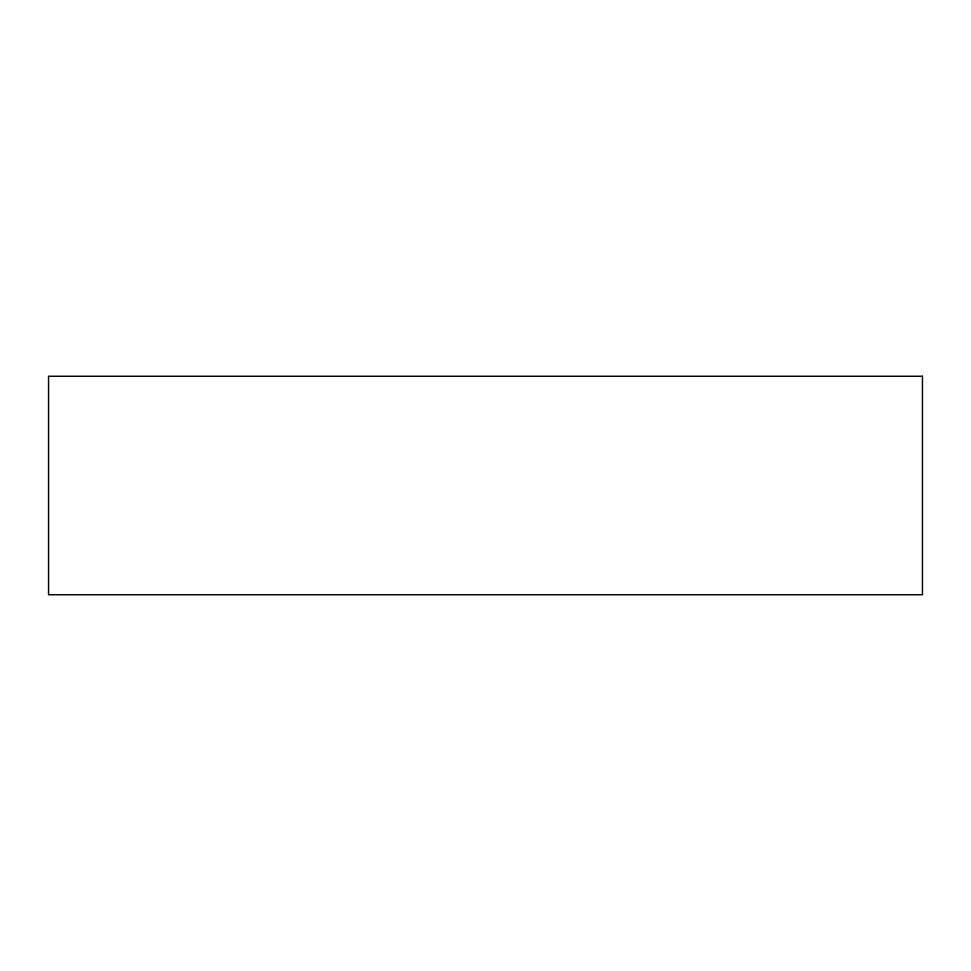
<?xml version="1.0" encoding="UTF-8"?>
<svg xmlns="http://www.w3.org/2000/svg" width="971" height="971" viewBox="0 0 971 971"><rect width="100%" height="100%" fill="white"/><g stroke="black" fill="none" stroke-linecap="round" stroke-linejoin="round"><path stroke-width="1.46" d="M922.45 376.263L48.55 376.263L48.55 594.738L922.45 594.738L922.45 376.263"/></g></svg>
